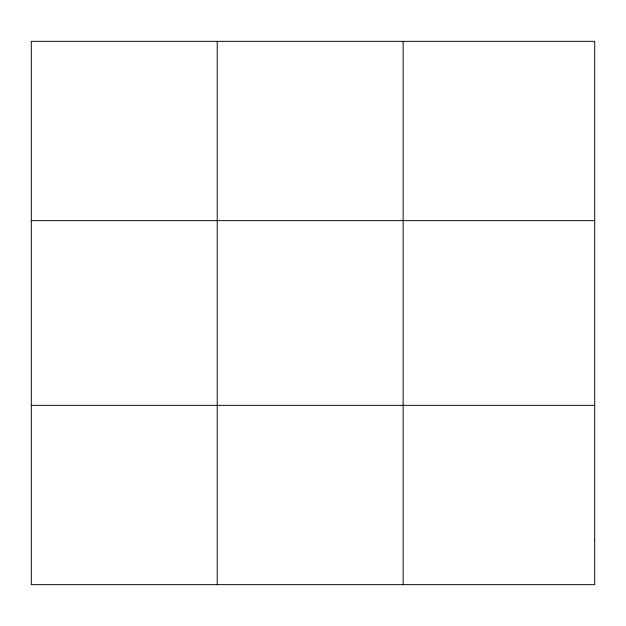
<?xml version="1.0" encoding="UTF-8"?>
<svg xmlns="http://www.w3.org/2000/svg" width="626" height="626" viewBox="0 0 626 626"><rect width="100%" height="100%" fill="white"/><g stroke="black" fill="none" stroke-linecap="round" stroke-linejoin="round"><path stroke-width="0.94" d="M217.222 584.645L217.222 41.355M403.144 584.645L403.144 41.355M31.3 220.642L594.7 220.642M31.3 405.358L594.7 405.358M594.7 539.823L594.7 584.645L31.3 584.645L31.3 41.355L594.7 41.355L594.7 539.823"/></g></svg>
